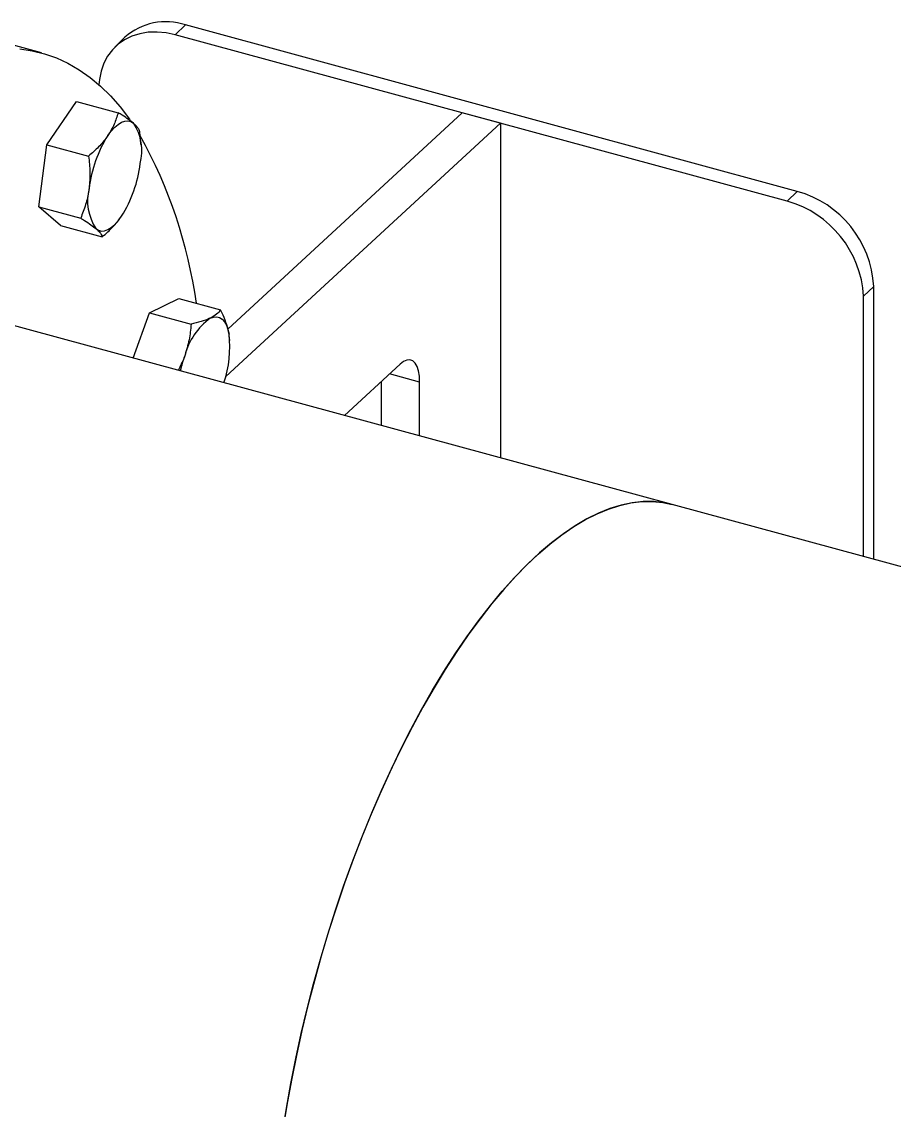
# Model space of a CAD drawing. Header units: inches. Extents: x 0.9 to 37.1, y -8.4 to 11.7.
# Drawn here: x 1.0861 to 1.1912, y 1.2156 to 1.3466 of the extents above; entities that cross this region are included whole.
import ezdxf

# ---------------------------------------------------------------- set-up
doc = ezdxf.new("R2010")
doc.units = ezdxf.units.IN
doc.header["$MEASUREMENT"] = 0

msp = doc.modelspace()

# ---------------------------------------------------------------- linework, layer by layer
at = {"color": 7, "linetype": 'Continuous', "lineweight": 25}
for p, q in [((1.105853734340214, 1.346240268513522), (1.104638381764875, 1.345054047141636)), ((1.179555244479999, 1.326209777289862), (1.105853734340214, 1.346240268513522)), ((1.098577920187603, 1.344765935932317), (1.097362567612265, 1.343579714560431)), ((1.178339891904661, 1.325023555917975), (1.104638381764875, 1.345054047141636)), ((1.088506242317784, 1.342888928900126), (1.082748311838113, 1.344453811026975)), ((1.089168096547749, 1.331820138884218), (1.092725058852302, 1.337042349930044)), ((1.092725058852302, 1.337042349930044), (1.097749737091164, 1.335676750050553)), ((1.1391859646429, 1.335664754380545), (1.110956180576393, 1.309638799752931)), ((1.143792309026637, 1.334412848679066), (1.1391859646429, 1.335664754380545)), ((1.143792309026637, 1.334412848679066), (1.110708200939422, 1.303911535103859)), ((1.143792309026637, 1.334412848679066), (1.143792309026637, 1.294130486308661)), ((1.100457833012708, 1.332206523087089), (1.100353614218703, 1.333435740455482)), ((1.088215011370735, 1.324356918243322), (1.089168096547749, 1.331820138884218)), ((1.089168096547749, 1.331820138884218), (1.09419277478661, 1.330454539004727)), ((1.10050377793261, 1.33184108597947), (1.100478752008781, 1.332208249897892)), ((1.178339891904661, 1.325023555917975), (1.179555244479999, 1.326209777289862)), ((1.088215011370735, 1.324356918243322), (1.093239689609597, 1.32299131836383)), ((1.090818888498276, 1.322115908648251), (1.088215011370735, 1.324356918243322)), ((1.090818888498276, 1.322115908648251), (1.095843566737138, 1.320750308768759)), ((1.188767933247473, 1.314777139837924), (1.187552580672134, 1.313590918466037)), ((1.188767933247473, 1.28190707535649), (1.188767933247473, 1.314777139837924)), ((1.101513805860685, 1.311597629110945), (1.105070768165239, 1.313318826571047)), ((1.105070768165239, 1.313318826571047), (1.1100954464041, 1.311953226691555)), ((1.187552580672134, 1.282237382144612), (1.187552580672134, 1.313590918466037)), ((1.164495383384564, 1.288503834311399), (1.076298936629898, 1.312473738718063)), ((1.099576122605852, 1.306147498339561), (1.101513805860685, 1.311597629110945)), ((1.101513805860685, 1.311597629110945), (1.106538484099547, 1.310232029231453)), ((1.111198695295018, 1.308256845862253), (1.111195283665676, 1.308306899047349)), ((1.131710347267695, 1.305408699058987), (1.125013086267183, 1.299234276664611)), ((1.134069488423927, 1.303248815447192), (1.130438079911347, 1.304235754469239)), ((1.12946314404019, 1.298024846315112), (1.12946314404019, 1.303336929430842)), ((1.134069488423927, 1.296772940613633), (1.134069488423927, 1.303248815447192)), ((1.376387225036442, 1.230916172043373), (1.16449538338456, 1.288503834311399))]:
    msp.add_line(p, q, dxfattribs=at)
at = {"color": 7, "linetype": 'Continuous', "lineweight": 25, "flags": 128}
for points in [[(1.104638381764875, 1.345054047141636), (1.103527914844618, 1.345290747061254), (1.102433641032613, 1.345393792973283), (1.101371517305128, 1.345361682236286), (1.100357031817803, 1.345194883097116), (1.099404978053467, 1.344895827862821), (1.098529239099843, 1.34446887743213), (1.097742585202866, 1.343920257703732), (1.097056487547746, 1.343257968788651), (1.096480950983249, 1.342491668350613), (1.096024368128482, 1.341632530775563), (1.095693396989605, 1.340693084223955), (1.095492863871101, 1.33968702794196), (1.095436075927838, 1.339050003592379)], [(1.085899530969006, 1.343368856885271), (1.087408675878693, 1.343145696491033), (1.088881341533275, 1.342782008083926), (1.090315366592826, 1.34227832542684), (1.091708646427819, 1.341635387743532), (1.093059136207969, 1.34085413863371), (1.09436485390329, 1.339935724688178), (1.09562388319301, 1.338881493806047), (1.096834376278026, 1.337692993216515), (1.097994556592813, 1.336371967208088), (1.09910272141277, 1.334920354568601), (1.099219154603907, 1.334755950667894)], [(1.096511041715579, 1.332918942319745), (1.096920178548544, 1.333467745307925), (1.097336437690843, 1.333924137089892), (1.097752696833141, 1.33428030867572), (1.098161833666107, 1.334530165870826), (1.098556847745092, 1.334669433549328), (1.098930980269687, 1.334695728802635), (1.099277829728668, 1.334608601711672), (1.099591461431626, 1.334409543045123)], [(1.09508141395006, 1.3217241113584), (1.095395045653017, 1.32152505269185), (1.095741895111999, 1.321437925600887), (1.096116027636594, 1.321464220854194), (1.096511041715579, 1.321603488532696), (1.096920178548544, 1.321853345727802), (1.097336437690843, 1.32220951731363), (1.097752696833141, 1.322665909095597), (1.098161833666107, 1.323214712083778)], [(1.108856751028515, 1.31094592575361), (1.1092517651075, 1.311085193432111), (1.109625897632096, 1.311111488685418), (1.109972747091078, 1.311024361594456), (1.110286378794035, 1.310825302927906), (1.110561426415577, 1.310517718634743), (1.110793183814643, 1.310106871567502), (1.110977685557876, 1.309599791433411), (1.111111774769299, 1.309005154514154)], [(1.134069488423927, 1.303248815447192), (1.134033928708996, 1.30397495651854), (1.133928289997531, 1.304610436855389), (1.133755663147726, 1.305136663088142), (1.133521099007947, 1.305538238487319), (1.133231460635146, 1.305803413452837), (1.132895222490301, 1.305924429292799), (1.132522222486145, 1.305897745233227), (1.132123374142003, 1.305724142016741), (1.131710347267695, 1.305408699058987)], [(1.117549459335669, 1.212874410974807), (1.118019019541931, 1.215837391919588), (1.118551517921493, 1.218818965385795), (1.119145801201441, 1.221812673949227), (1.119800582296521, 1.224812033903766), (1.120514443096688, 1.227810549303641), (1.121285837538409, 1.230801726032194), (1.122113094953094, 1.233779085866698), (1.122994423685396, 1.236736180508742), (1.123927914973531, 1.239666605549807), (1.124911547083236, 1.242564014341794), (1.125943189686394, 1.245422131742445), (1.127020608474849, 1.248234767705909), (1.128141469999424, 1.250995830688996), (1.129303346723644, 1.253699340844111), (1.130503722281249, 1.256339442970269), (1.131739996926077, 1.258910419194153), (1.133009493162539, 1.26140670135376), (1.134309461544471, 1.263822883057799), (1.135637086629834, 1.266153731394724), (1.136989493078323, 1.268394198266066), (1.138363751878721, 1.270539431319481), (1.139756886692483, 1.272584784457871), (1.14116588029982, 1.274525827901789), (1.14258768113433, 1.276358357783363), (1.144019209892008, 1.278078405250933), (1.145457366200333, 1.279682245064697), (1.146899035332986, 1.281166403664757), (1.148341094955653, 1.282527666694074), (1.149780421888302, 1.283763085960049), (1.151213898869305, 1.284869985819651), (1.152638421306721, 1.285845968974265), (1.154050904002162, 1.286688921661707), (1.155448287832636, 1.287397018234163), (1.156827546375929, 1.287968725112133), (1.158185692465169, 1.288402804105826), (1.159519784658354, 1.288698315096801), (1.160826933608863, 1.288854618074055), (1.162104308323144, 1.288871374520144), (1.163349142292006, 1.288748548144337), (1.164495383384564, 1.288503834311399)], [(1.16449538338456, 1.2885038343114), (1.163502323433936, 1.288723390387954), (1.162261748132659, 1.288863652108364), (1.160988291106394, 1.288864347731904), (1.15968471037949, 1.288725475752006), (1.158353829217525, 1.288447336934456), (1.156998530012739, 1.288030533665998), (1.155621748041415, 1.287475968649698), (1.154226465106727, 1.286784842949893), (1.152815703080812, 1.285958653390951), (1.151392517360074, 1.284999189315482), (1.149959990247874, 1.283908528709025), (1.148521224278944, 1.282689033699587), (1.147079335499997, 1.281343345441805)], [(1.147079335499997, 1.281343345441805), (1.145637446721048, 1.279874378396793), (1.144198680752121, 1.278285314020062), (1.14276615363992, 1.276579593871207), (1.141342967919182, 1.274760912160244), (1.139932205893267, 1.272833207746781), (1.138536922958577, 1.270800655609322), (1.137160140987254, 1.268667657803194), (1.135804841782468, 1.266438833926675), (1.134473960620504, 1.264119011115973), (1.1331703798936, 1.261713213590727), (1.131896922867336, 1.259226651772658), (1.130656347566058, 1.256664711000966), (1.129451340799623, 1.254032939868876), (1.128284512344358, 1.251337038206624), (1.127158389290874, 1.248582844736897), (1.126075410570941, 1.245776324429454), (1.125037921675312, 1.242923555582333), (1.124048169573911, 1.240030716657611), (1.123108297849392, 1.237104072900231), (1.122220342054627, 1.234149962768873), (1.121386225304135, 1.23117478420827), (1.120607754109063, 1.228184980792681), (1.119886614464669, 1.225187027770542), (1.119224368198842, 1.222187418040525), (1.118622449589529, 1.219192648089361), (1.118082162258402, 1.216209203921897), (1.117604676347511, 1.213243547013855)]]:
    msp.add_lwpolyline(points, dxfattribs=at)
at = {"color": 7, "linetype": 'Continuous', "lineweight": 25}
for centre, radius, start, end in [((1.103486882444836, 1.339230459678058), 0.007398608504604255, 71.34281987238982, 131.5672021986676), ((1.094637389876011, 1.331070541363115), 0.005974257879487161, 345.3287710282183, 33.97963174027092), ((1.109397849140448, 1.324765077928884), 0.01524976426408703, 147.6772521365625, 173.1791284576978), ((1.049307532582761, 1.304542952105157), 0.05845780756288799, 8.064239111278207, 29.03557352984732), ((1.085275026241238, 1.331368576474639), 0.01524976426408612, 327.6772521365623, 353.1791284576991), ((1.100035485505671, 1.325063113040407), 0.005974257879483324, 165.3287710282078, 213.9796317402954), ((1.176169232075225, 1.314053029054893), 0.01261949316152236, 3.289457973183764, 74.43591416519342), ((1.174931293928022, 1.312848607696776), 0.01264309710297459, 3.365927456688432, 74.35944468168373), ((1.113671842103814, 1.304355907398334), 0.008161705948286342, 126.1542656648065, 165.3264655325128), ((1.097647947312542, 1.307477120921254), 0.0135502596449794, 341.5065857451639, 6.474894504443247), ((1.121772459881251, 1.300747070755819), 0.01697340183185725, 160.4625753608827, 166.8548449663675)]:
    msp.add_arc(centre, radius, start, end, dxfattribs=at)
for points, knots in [([(1.097749737091164, 1.335676750050553), (1.097611772986562, 1.335211692058663), (1.097333315246912, 1.33427304937619), (1.096786787791133, 1.333373036599163), (1.096511041715579, 1.332918942319745)], [0, 0, 0, 0, 0.4954579634770109, 1, 1, 1, 1]), ([(1.099591461431626, 1.334409543045123), (1.099401776114455, 1.334562141219702), (1.099019569397917, 1.334869619142219), (1.098357949648626, 1.33530492362193), (1.097908288118271, 1.335579821005862), (1.097749737091164, 1.335676750050553)], [0, 0, 0, 0, 0.389448014514714, 0.7847188654868585, 1, 1, 1, 1]), ([(1.100353614218703, 1.333435740455482), (1.10030648733763, 1.333544009001387), (1.100211788152534, 1.333761569400782), (1.099943159865779, 1.334092291061715), (1.099688258615748, 1.334322226481644), (1.099591461431626, 1.334409543045123)], [0, 0, 0, 0, 0.3805934879738687, 0.7647841813874844, 1, 1, 1, 1]), ([(1.096511041715579, 1.332918942319745), (1.096468231746228, 1.332857212088785), (1.096144103950472, 1.332389833018067), (1.095424295062324, 1.331538167418923), (1.094605781569461, 1.330817948275348), (1.09419277478661, 1.330454539004727)], [0, 0, 0, 0, 0.07010571820324611, 0.5307925293049249, 1, 1, 1, 1]), ([(1.09419277478661, 1.330454539004727), (1.094266251228402, 1.329807506107706), (1.094414551280491, 1.328501577159708), (1.094309181472372, 1.327221884976581), (1.094256017974796, 1.326576226476384)], [0, 0, 0, 0, 0.4954579634770006, 1, 1, 1, 1]), ([(1.094256017974796, 1.326576226476384), (1.094244075054506, 1.326487930724191), (1.094153651433864, 1.325819415703815), (1.093874473016888, 1.324588524409523), (1.093452572708659, 1.323526962756773), (1.093239689609597, 1.32299131836383)], [0, 0, 0, 0, 0.07010571820324563, 0.5307925293049113, 1, 1, 1, 1]), ([(1.093239689609597, 1.32299131836383), (1.093398240740351, 1.322894389092909), (1.093843864515322, 1.322621959704309), (1.094506151370161, 1.322186529931765), (1.094888824158581, 1.321878922569371), (1.09508141395006, 1.3217241113584)], [0, 0, 0, 0, 0.2152816572951922, 0.6050705810156102, 1, 1, 1, 1]), ([(1.095843566737137, 1.32075030876876), (1.096283268948063, 1.321133360808817), (1.097170735177974, 1.32190648803311), (1.097829472829747, 1.322776004483239), (1.098161833666107, 1.323214712083778)], [0, 0, 0, 0, 0.4954579634770078, 1, 1, 1, 1]), ([(1.09508141395006, 1.3217241113584), (1.095178213705231, 1.321636794097206), (1.095431501005537, 1.321408318794572), (1.09570096344468, 1.321077359379107), (1.095795855248609, 1.320859731708264), (1.095843566737138, 1.320750308768759)], [0, 0, 0, 0, 0.2352153999993367, 0.6154671935981773, 1, 1, 1, 1]), ([(1.1100954464041, 1.311953226691555), (1.109957482299498, 1.311772458698478), (1.109679024559847, 1.311407608385428), (1.10913249710407, 1.311100749141478), (1.108856751028515, 1.31094592575361)], [0, 0, 0, 0, 0.4954579634770119, 1, 1, 1, 1]), ([(1.111111774769299, 1.309005154514154), (1.111030875800095, 1.309379289004595), (1.110867868299826, 1.310133151861604), (1.110481310718333, 1.311128602540029), (1.110196034895073, 1.311738260715272), (1.110095446404099, 1.311953226691556)], [0, 0, 0, 0, 0.3894480145147244, 0.7847188654868551, 0.9999999999999999, 0.9999999999999999, 0.9999999999999999, 0.9999999999999999]), ([(1.108856751028515, 1.31094592575361), (1.108813941059164, 1.310925697464877), (1.108489813263407, 1.31077254270354), (1.107770004375261, 1.31051332182828), (1.106951490882397, 1.310326364463074), (1.106538484099547, 1.310232029231453)], [0, 0, 0, 0, 0.07010571820324861, 0.5307925293049247, 1, 1, 1, 1]), ([(1.106538484099547, 1.310232029231453), (1.106477912606314, 1.309596306439827), (1.106355659059703, 1.308313205070005), (1.105970606510043, 1.3070571107236), (1.105776331312469, 1.306423358324)], [0, 0, 0, 0, 0.4954579634770128, 1, 1, 1, 1]), ([(1.111192415151278, 1.308312598807669), (1.111192484443426, 1.3083236773685), (1.111193868386224, 1.308544944781165), (1.111151767613311, 1.308780958081424), (1.111111774769299, 1.309005154514154)], [0, 0, 0, 0, 0.05006865085919494, 1, 1, 1, 1]), ([(1.105776331312469, 1.306423358324), (1.105744991608687, 1.306336630640839), (1.1055289555648, 1.305738784991255), (1.105240404596172, 1.305165356406801), (1.104993712854921, 1.304675113394781)], [0, 0, 0, 0, 0.1450670139039727, 1, 1, 1, 1])]:
    msp.add_open_spline(points, degree=3, knots=knots, dxfattribs=at)

doc.saveas('drawing.dxf')
